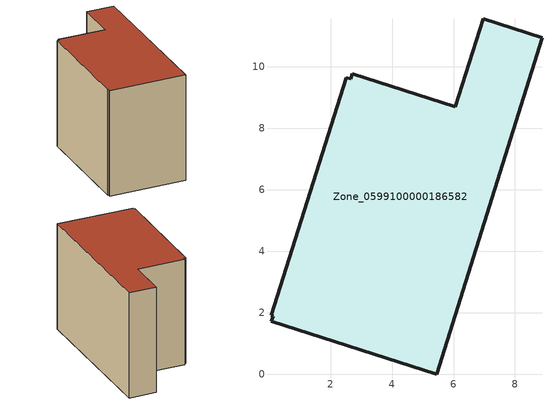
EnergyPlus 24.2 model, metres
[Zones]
Zone_0599100000186582
 floor ground (C_G): 0.06,1.91 2.51,9.65 2.65,9.62 2.71,9.77 6.06,8.71 6.96,11.56 8.88,10.95 5.45,0 0.07,1.72 0.12,1.89 z0
 wall outside (C_F): 8.88,10.95 6.96,11.56 6.06,8.71 2.71,9.77 2.65,9.62 2.51,9.65 0.06,1.91 0.12,1.89 0.07,1.72 5.45,0 8.88,10.95 z0:7.97
 roof outside (C_R): 2.51,9.65 0.06,1.91 0.12,1.89 0.07,1.72 5.45,0 8.88,10.95 6.96,11.56 6.06,8.71 2.71,9.77 2.65,9.62 z7.97
[BUILDING]
Pand.0599100000186582: North Axis=0; Terrain=City; Loads Convergence Tolerance Value=0.04; Temperature Convergence Tolerance Value=0.4; Solar Distribution=FullExterior; Maximum Number of Warmup Days=25; Minimum Number of Warmup Days=1
[Site:Location]
Rotterdam.The.Hague.AP_ZH_NLD Design_Conditions: Latitude=51.96; Longitude=4.45; Time Zone=1; Elevation=-4.5
[SITE:GROUNDTEMPERATURE:BUILDINGSURFACE]
18, 18, 18, 18, 18, 18, 18, 18, 18, 18, 18, 18
[MATERIAL] Thermal Absorptance=0.9; Solar Absorptance=0.7; Visible Absorptance=0.7
Name | Roughness | Thickness | Conductivity | Density | Specific Heat
G.TC.1975-1991 | MediumSmooth | 0.15 | 0.288461 | 540 | 1210
F.TC.1975-1991 | Rough | 0.3 | 0.230769 | 1920 | 840
R.TC.1975-1991 | MediumRough | 0.2 | 0.153846 | 1500 | 1000
[CONSTRUCTION]
C_G: G.TC.1975-1991
C_F: F.TC.1975-1991
C_R: R.TC.1975-1991
[ZONE]
Zone_0599100000186582: Type=1; Multiplier=1; Ceiling Height=Autocalculate; Volume=Autocalculate; Floor Area=autocalculate; Part of Total Floor Area=Yes
[ZONEINFILTRATION:DESIGNFLOWRATE]
Infil_Zone_0599100000186582: Zone or ZoneList or Space or SpaceList=Zone_0599100000186582; Schedule=AlwaysOn; Design Flow Rate Calculation Method=Flow/Area; Flow Rate per Floor Area=0.003; Constant Term Coefficient=1; Temperature Term Coefficient=0; Velocity Term Coefficient=0; Velocity Squared Term Coefficient=0
[HVACTEMPLATE:ZONE:IDEALLOADSAIRSYSTEM]
Zone_0599100000186582: Maximum Heating Supply Air Temperature=50; Minimum Cooling Supply Air Temperature=13; Maximum Heating Supply Air Humidity Ratio=0.0156; Minimum Cooling Supply Air Humidity Ratio=0.0077; Heating Limit=NoLimit; Cooling Limit=NoLimit; Dehumidification Control Type=ConstantSensibleHeatRatio; Cooling Sensible Heat Ratio=0.7; Dehumidification Setpoint=60; Humidification Control Type=None; Humidification Setpoint=30; Outdoor Air Method=None; Outdoor Air Flow Rate per Person=0.00944; Outdoor Air Flow Rate per Zone Floor Area=0; Outdoor Air Flow Rate per Zone=0; Demand Controlled Ventilation Type=None; Outdoor Air Economizer Type=NoEconomizer; Heat Recovery Type=None; Sensible Heat Recovery Effectiveness=0.7; Latent Heat Recovery Effectiveness=0.65
[ZONECONTROL:THERMOSTAT]
ThermostatControl_Zone_0599100000186582: Zone or ZoneList=Zone_0599100000186582; Control Type Schedule=DualSetpointControlType; Control 1=Thermostat_Zone_0599100000186582; Temperature Difference Between Cutout And Setpoint=0
[THERMOSTATSETPOINT:DUALSETPOINT]
Thermostat_Zone_0599100000186582: Heating Setpoint Temperature Schedule=HeatingSetpoint_Zone_0599100000186582; Cooling Setpoint Temperature Schedule=CoolingSetpoint_Zone_0599100000186582
[SCHEDULE:COMPACT]
HeatingSetpoint_Zone_0599100000186582: Through: 12/31, For: AllDays, Until: 24:00, 21
CoolingSetpoint_Zone_0599100000186582: Through: 12/31, For: AllDays, Until: 24:00, 24
DualSetpointControlType: Through: 12/31, For: AllDays, Until: 24:00, 4
AlwaysOn: Through: 12/31, For: AllDays, Until: 24:00, 1
